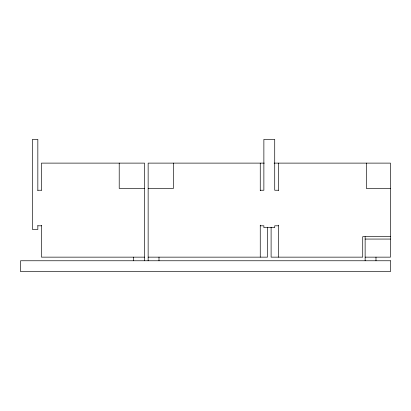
<?xml version="1.0" encoding="UTF-8"?>
<svg xmlns="http://www.w3.org/2000/svg" width="411" height="411" viewBox="0 0 411 411"><rect width="100%" height="100%" fill="white"/><g stroke="black" fill="none" stroke-linecap="round" stroke-linejoin="round"><path stroke-width="0.62" d="M264.324 163.116L148.145 163.116L148.145 260.764M274.116 163.116L390.45 163.116L390.45 257.147L365.132 257.147M144.528 188.433L119.211 188.433L119.211 163.116M148.145 188.433L173.457 188.433L173.457 163.116M390.45 188.433L366.34 188.433L366.34 163.116M37.838 190.242L41.454 190.242M260.255 190.242L263.872 190.242L263.872 139.386L274.723 139.386L274.723 190.242L278.339 190.242M37.838 225.803L41.454 225.803M260.255 225.803L263.872 225.803L263.872 227.612L274.723 227.612L274.723 225.803L278.339 225.803M390.45 236.654L362.723 236.654L362.723 257.147L271.106 257.147L271.106 227.206M365.132 239.063L390.45 239.063M144.528 257.147L41.454 257.147L41.454 225.295M148.145 257.147L267.489 257.147L267.489 227.206M375.983 257.147L375.983 260.764M365.132 236.654L365.132 260.764M278.339 163.116L278.339 190.622M278.339 225.166L278.339 257.147M260.255 163.116L260.255 190.622M260.255 225.166L260.255 257.147M158.995 257.147L158.995 260.764M144.528 260.764L144.528 163.116L41.454 163.116L41.454 190.257M133.678 257.147L133.678 260.764M37.838 190.529L37.838 139.386L32.418 139.386L32.418 229.42L37.838 229.42L37.838 225.593M390.45 260.764L20.55 260.764L20.55 271.614L390.45 271.614L390.45 260.764"/></g></svg>
